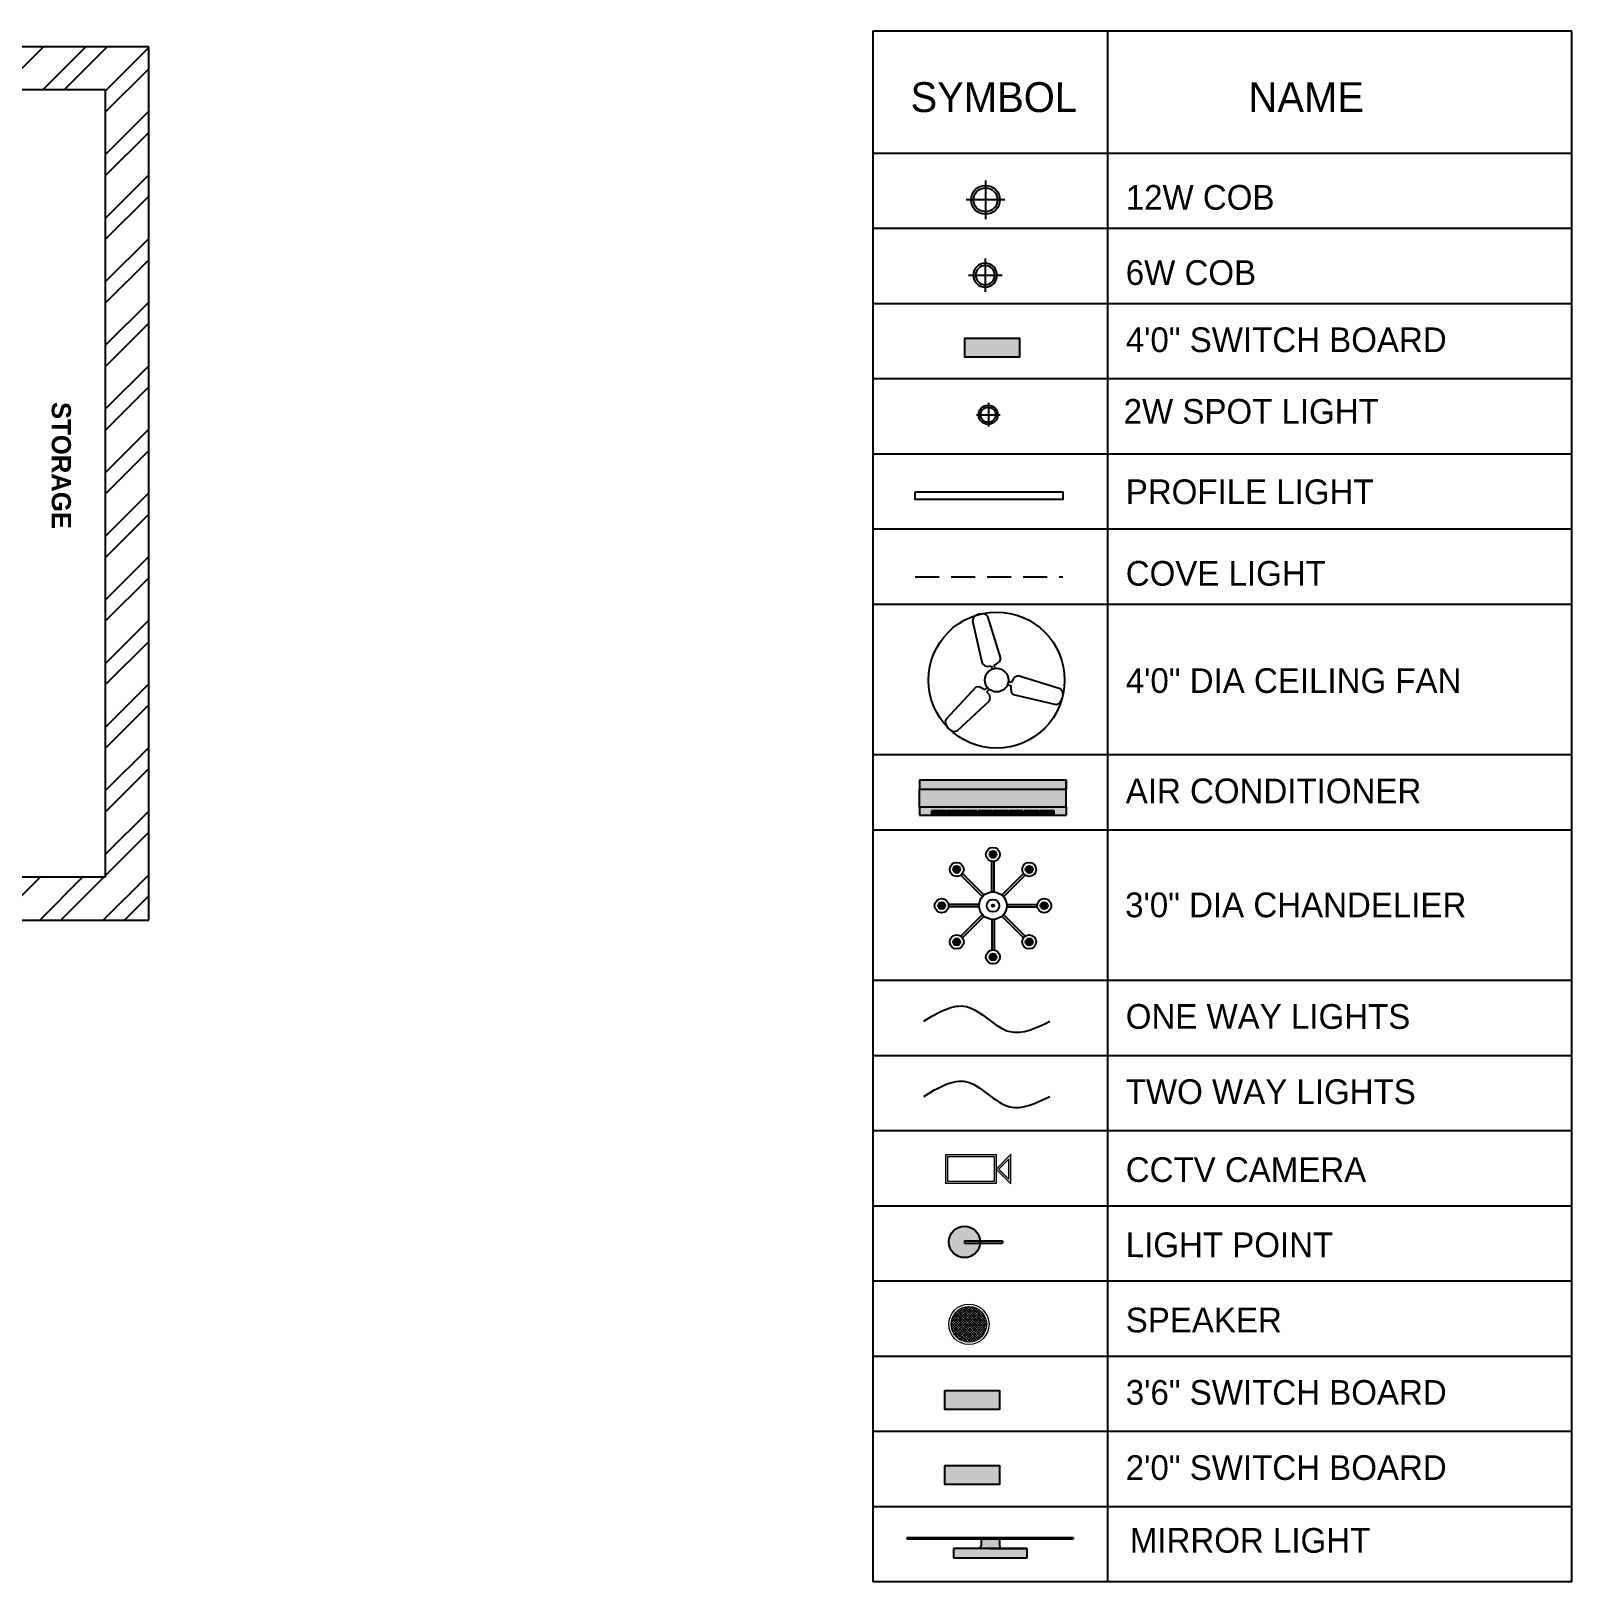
# Model space of a CAD drawing. Header units: inches. Extents: x 9636 to 21597, y -10243 to 557.
# Drawn here: x 13565.6 to 13886.7, y -715.9 to -392.7 of the extents above; entities that cross this region are included whole.
import ezdxf

# ---------------------------------------------------------------- set-up
doc = ezdxf.new("R2010")
doc.units = ezdxf.units.IN
doc.header["$MEASUREMENT"] = 0
doc.linetypes.add('DASHED', pattern=[0.75, 0.5, -0.25])
for name, color, linetype in [('Edges', 7, 'Continuous'), ('IEL-HATCH-002', 7, 'Continuous'), ('THIET-BI', 21, 'Continuous')]:
    doc.layers.add(name, color=color, linetype=linetype)
doc.layers.add('FURNI', color=140, linetype='Continuous', lineweight=18)
doc.layers.add('HATCH', color=251, linetype='Continuous', lineweight=0, transparency=0.75)
doc.styles.add('HEMI', font='stylu.ttf')
doc.styles.add('MtXpl_Stylus_BT', font='')
doc.styles.get('MtXpl_Stylus_BT').set_extended_font_data('Stylus BT', bold=True)

# ---------------------------------------------------------------- blocks, each defined once
blk = doc.blocks.new('shth')
at = {"color": 252, "true_color": 0x939598}
for p, q in [((13590.16, -672.22), (12979.16, -672.22)), ((13590.16, -845.22), (13590.16, -672.22)), ((13581.16, -681.22), (12988.16, -681.22)), ((13581.16, -845.22), (13581.16, -681.22)), ((13415.16, -845.22), (13581.16, -845.22)), ((13590.16, -854.22), (13590.16, -845.22)), ((13030.16, -854.22), (13590.16, -854.22))]:
    blk.add_line(p, q, dxfattribs=at)
at = {"layer": 'IEL-HATCH-002', "color": 252, "linetype": 'Continuous', "true_color": 0x939598, "transparency": 33554687}
for p, q in [((13559.24, -681.22), (13568.24, -672.22)), ((13568.08, -681.22), (13577.08, -672.22)), ((13572.5, -681.22), (13581.5, -672.22)), ((13581.16, -681.39), (13590.16, -672.39)), ((13581.16, -685.81), (13590.16, -676.81)), ((13581.16, -694.65), (13590.16, -685.65)), ((13581.16, -699.07), (13590.16, -690.07)), ((13581.16, -707.91), (13590.16, -698.91)), ((13581.16, -712.33), (13590.16, -703.33)), ((13581.16, -721.17), (13590.16, -712.17)), ((13581.16, -725.59), (13590.16, -716.59)), ((13581.16, -734.43), (13590.16, -725.43)), ((13581.16, -738.84), (13590.16, -729.84)), ((13581.16, -747.68), (13590.16, -738.68)), ((13581.16, -752.1), (13590.16, -743.1)), ((13581.16, -760.94), (13590.16, -751.94)), ((13581.16, -765.36), (13590.16, -756.36)), ((13581.16, -774.2), (13590.16, -765.2)), ((13581.16, -778.62), (13590.16, -769.62)), ((13581.16, -787.46), (13590.16, -778.46)), ((13581.16, -791.88), (13590.16, -782.88)), ((13581.16, -800.72), (13590.16, -791.72)), ((13581.16, -805.14), (13590.16, -796.14)), ((13581.16, -813.98), (13590.16, -804.98)), ((13581.16, -818.39), (13590.16, -809.39)), ((13581.16, -827.23), (13590.16, -818.23)), ((13581.16, -831.65), (13590.16, -822.65)), ((13581.16, -840.49), (13590.16, -831.49)), ((13581.16, -844.91), (13590.16, -835.91)), ((13558.59, -854.22), (13567.59, -845.22)), ((13567.43, -854.22), (13576.43, -845.22)), ((13571.85, -854.22), (13580.85, -845.22)), ((13580.69, -854.22), (13590.16, -844.75)), ((13585.11, -854.22), (13590.16, -849.17))]:
    blk.add_line(p, q, dxfattribs=at)
at = {"color": 252, "true_color": 0x939598, "style": 'MtXpl_Stylus_BT'}
blk.add_text('STORAGE', height=4, rotation=270.0094, dxfattribs=at).set_placement((13569.94, -746.25))
blk = doc.blocks.new('ger')
at = {"color": 5}
for p, q in [((6473.06, -970.68), (6473.07, -978.68)), ((6469.07, -974.68), (6477.07, -974.68))]:
    blk.add_line(p, q, dxfattribs=at)
for radius in [3, 2.5]:
    blk.add_circle((6473.07, -974.68), radius, dxfattribs=at)
blk = doc.blocks.new('rg')
at = {"color": 6}
for p, q in [((6523.86, -972.55), (6523.86, -979.55)), ((6520.36, -976.05), (6527.36, -976.05))]:
    blk.add_line(p, q, dxfattribs=at)
for radius in [2.5, 2]:
    blk.add_circle((6523.86, -976.05), radius, dxfattribs=at)
blk = doc.blocks.new('5ryh')
at = {"layer": 'IEL-HATCH-002', "true_color": 0x139b48, "transparency": 33554687}
h = blk.add_hatch(color=114, dxfattribs=at)
h.dxf.hatch_style = 1
h.paths.add_polyline_path([(6507.8, -1186.94), (6501.8, -1186.94), (6501.8, -1188.94), (6507.8, -1188.94)])
blk.add_lwpolyline([(6507.8, -1188.94), (6507.8, -1186.94), (6501.8, -1186.94), (6501.8, -1188.94)], close=True)
blk = doc.blocks.new('AWEG')
at = {"color": 114, "true_color": 0x139b48}
for p, q in [((4632.04, 707.93), (4632.04, 703.01)), ((4629.57, 705.47), (4634.5, 705.47))]:
    blk.add_line(p, q, dxfattribs=at)
for radius in [2, 1.57]:
    blk.add_circle((4632, 705.47), radius, dxfattribs=at)
blk = doc.blocks.new('A$C1C43440E')
at = {"layer": 'THIET-BI', "color": 18, "true_color": 0x000000}
for p, q in [((143.8, 581.1), (139.5, 564.2)), ((139.5, 564.2), (187.9, 346)), ((152.8, 589.3), (143.8, 581.1)), ((172.3, 598), (152.8, 589.3)), ((191.8, 598.2), (172.3, 598)), ((207, 596.1), (191.8, 598.2)), ((217.6, 585.2), (207, 596.1)), ((283.9, 371.8), (217.6, 585.2)), ((187.9, 346), (202.2, 334.1)), ((202.2, 334.1), (215.2, 331.5)), ((215.2, 331.5), (234.9, 334.1)), ((234.9, 334.1), (240, 316.6)), ((249.5, 338.4), (260.9, 344.5)), ((254.3, 320.4), (249.5, 338.4)), ((260.9, 344.5), (276.4, 355.5)), ((276.4, 355.5), (283.9, 371.8)), ((316.5, 239.3), (334.4, 234.5)), ((338, 249.3), (320.3, 253.6)), ((345.6, 267.6), (338, 249.3)), ((354.4, 277.5), (345.6, 267.6)), ((371.8, 284), (354.4, 277.5)), ((585, 216.8), (371.8, 284)), ((155.8, 226), (4.2, 61.9)), ((173.7, 227.6), (155.8, 226)), ((191, 219.7), (173.7, 227.6)), ((202, 212.9), (191, 219.7)), ((215.1, 226), (202, 212.9)), ((213, 202.4), (225.6, 215.5)), ((225.1, 186.7), (213, 202.4)), ((229.3, 174.1), (225.1, 186.7)), ((226.1, 155.7), (229.3, 174.1)), ((334.4, 234.5), (334, 221.5)), ((334, 221.5), (335.9, 202.6)), ((335.9, 202.6), (346.1, 188)), ((346.1, 188), (564.1, 138.7)), ((597.5, 204.6), (585, 216.8)), ((588.3, 154.5), (597.8, 171.5)), ((600.1, 192.8), (597.5, 204.6)), ((597.8, 171.5), (600.1, 192.8)), ((61.4, 4.7), (226.1, 155.7)), ((564.1, 138.7), (578.9, 142.4)), ((578.9, 142.4), (588.3, 154.5)), ((4.2, 61.9), (0, 47.2)), ((0, 47.2), (5.8, 33)), ((5.8, 33), (15.7, 16.3)), ((15.7, 16.3), (33.1, 3.7)), ((33.1, 3.7), (44.6, 0)), ((44.6, 0), (61.4, 4.7))]:
    blk.add_line(p, q, dxfattribs=at)
blk.add_circle((262, 261.9), 60, dxfattribs=at)
blk = doc.blocks.new('3r')
blk.add_circle((6568.27, -1060.41), 21)
at = {"layer": 'THIET-BI', "xscale": 0.06069589590044594, "yscale": 0.06069589590044594, "zscale": 0.06069589590044594}
blk.add_blockref('A$C1C43440E', (6552.37, -1076.31), dxfattribs=at)
blk = doc.blocks.new('DRYG')
at = {"layer": 'Edges', "color": 18, "true_color": 0x000000}
for p, q in [((8077.83, 1479.53), (8077.83, 1479.56)), ((8077.83, 1479.56), (8078.02, 1479.56)), ((8077.83, 1479.53), (8077.83, 1421.72)), ((8077.83, 1479.53), (8078.02, 1479.53)), ((8078.02, 1479.56), (8078.02, 1479.53)), ((8078.02, 1479.56), (8081.6, 1479.56)), ((8078.02, 1479.53), (8081.6, 1479.53)), ((8088.69, 1479.56), (8081.6, 1479.56)), ((8081.6, 1479.56), (8081.6, 1479.53)), ((8081.6, 1479.53), (8081.6, 1421.72)), ((8088.69, 1479.56), (8091.83, 1479.56)), ((8088.69, 1421.69), (8088.69, 1479.56)), ((8091.83, 1479.56), (8091.83, 1421.69)), ((8090.14, 1474.81), (8090.51, 1474.81)), ((8090.14, 1469.03), (8090.14, 1474.81)), ((8090.51, 1474.81), (8090.51, 1469.03)), ((8090.66, 1474.81), (8091.04, 1474.81)), ((8090.66, 1469.03), (8090.66, 1474.81)), ((8091.04, 1474.81), (8091.04, 1469.03)), ((8091.19, 1474.81), (8091.57, 1474.81)), ((8091.19, 1469.03), (8091.19, 1474.81)), ((8091.57, 1474.81), (8091.57, 1469.03)), ((8090.51, 1469.03), (8090.14, 1469.03)), ((8090.14, 1468.72), (8090.51, 1468.72)), ((8090.14, 1462.95), (8090.14, 1468.72)), ((8090.51, 1468.72), (8090.51, 1462.95)), ((8091.04, 1469.03), (8090.66, 1469.03)), ((8090.66, 1468.72), (8091.04, 1468.72)), ((8090.66, 1462.95), (8090.66, 1468.72)), ((8091.04, 1468.72), (8091.04, 1462.95)), ((8091.57, 1469.03), (8091.19, 1469.03)), ((8091.19, 1468.72), (8091.57, 1468.72)), ((8091.19, 1462.95), (8091.19, 1468.72)), ((8091.57, 1468.72), (8091.57, 1462.95)), ((8090.51, 1462.95), (8090.14, 1462.95)), ((8090.14, 1462.64), (8090.51, 1462.64)), ((8090.14, 1456.86), (8090.14, 1462.64)), ((8090.51, 1462.64), (8090.51, 1456.86)), ((8091.04, 1462.95), (8090.66, 1462.95)), ((8090.66, 1462.64), (8091.04, 1462.64)), ((8090.66, 1456.86), (8090.66, 1462.64)), ((8091.04, 1462.64), (8091.04, 1456.86)), ((8091.57, 1462.95), (8091.19, 1462.95)), ((8091.19, 1462.64), (8091.57, 1462.64)), ((8091.19, 1456.86), (8091.19, 1462.64)), ((8091.57, 1462.64), (8091.57, 1456.86)), ((8090.51, 1456.86), (8090.14, 1456.86)), ((8090.14, 1456.55), (8090.51, 1456.55)), ((8090.14, 1450.78), (8090.14, 1456.55)), ((8090.51, 1456.55), (8090.51, 1450.78)), ((8091.04, 1456.86), (8090.66, 1456.86)), ((8090.66, 1456.55), (8091.04, 1456.55)), ((8090.66, 1450.78), (8090.66, 1456.55)), ((8091.04, 1456.55), (8091.04, 1450.78)), ((8091.57, 1456.86), (8091.19, 1456.86)), ((8091.19, 1456.55), (8091.57, 1456.55)), ((8091.19, 1450.78), (8091.19, 1456.55)), ((8091.57, 1456.55), (8091.57, 1450.78)), ((8090.51, 1450.78), (8090.14, 1450.78)), ((8090.14, 1450.47), (8090.51, 1450.47)), ((8090.14, 1444.69), (8090.14, 1450.47)), ((8090.51, 1450.47), (8090.51, 1444.69)), ((8091.04, 1450.78), (8090.66, 1450.78)), ((8090.66, 1450.47), (8091.04, 1450.47)), ((8090.66, 1444.69), (8090.66, 1450.47)), ((8091.04, 1450.47), (8091.04, 1444.69)), ((8091.57, 1450.78), (8091.19, 1450.78)), ((8091.19, 1450.47), (8091.57, 1450.47)), ((8091.19, 1444.69), (8091.19, 1450.47)), ((8091.57, 1450.47), (8091.57, 1444.69)), ((8090.51, 1444.69), (8090.14, 1444.69)), ((8090.14, 1444.38), (8090.51, 1444.38)), ((8090.14, 1438.61), (8090.14, 1444.38)), ((8090.51, 1444.38), (8090.51, 1438.61)), ((8091.04, 1444.69), (8090.66, 1444.69)), ((8090.66, 1444.38), (8091.04, 1444.38)), ((8090.66, 1438.61), (8090.66, 1444.38)), ((8091.04, 1444.38), (8091.04, 1438.61)), ((8091.57, 1444.69), (8091.19, 1444.69)), ((8091.19, 1444.38), (8091.57, 1444.38)), ((8091.19, 1438.61), (8091.19, 1444.38)), ((8091.57, 1444.38), (8091.57, 1438.61)), ((8090.51, 1438.61), (8090.14, 1438.61)), ((8090.14, 1438.3), (8090.51, 1438.3)), ((8090.14, 1432.53), (8090.14, 1438.3)), ((8090.51, 1438.3), (8090.51, 1432.53)), ((8091.04, 1438.61), (8090.66, 1438.61)), ((8090.66, 1438.3), (8091.04, 1438.3)), ((8090.66, 1432.53), (8090.66, 1438.3)), ((8091.04, 1438.3), (8091.04, 1432.53)), ((8091.57, 1438.61), (8091.19, 1438.61)), ((8091.19, 1438.3), (8091.57, 1438.3)), ((8091.19, 1432.53), (8091.19, 1438.3)), ((8091.57, 1438.3), (8091.57, 1432.53)), ((8090.51, 1432.53), (8090.14, 1432.53)), ((8090.14, 1432.21), (8090.51, 1432.21)), ((8090.14, 1426.44), (8090.14, 1432.21)), ((8090.51, 1432.21), (8090.51, 1426.44)), ((8091.04, 1432.53), (8090.66, 1432.53)), ((8090.66, 1432.21), (8091.04, 1432.21)), ((8090.66, 1426.44), (8090.66, 1432.21)), ((8091.04, 1432.21), (8091.04, 1426.44)), ((8091.57, 1432.53), (8091.19, 1432.53)), ((8091.19, 1432.21), (8091.57, 1432.21)), ((8091.19, 1426.44), (8091.19, 1432.21)), ((8091.57, 1432.21), (8091.57, 1426.44)), ((8090.51, 1426.44), (8090.14, 1426.44)), ((8091.04, 1426.44), (8090.66, 1426.44)), ((8091.57, 1426.44), (8091.19, 1426.44)), ((8077.83, 1421.69), (8077.83, 1421.72)), ((8077.83, 1421.72), (8078.02, 1421.72)), ((8078.02, 1421.69), (8077.83, 1421.69)), ((8078.02, 1421.72), (8078.02, 1421.69)), ((8081.6, 1421.72), (8078.02, 1421.72)), ((8078.02, 1421.69), (8081.6, 1421.69)), ((8081.6, 1421.72), (8081.6, 1421.69)), ((8088.69, 1421.69), (8081.6, 1421.69)), ((8088.69, 1421.69), (8091.83, 1421.69))]:
    blk.add_line(p, q, dxfattribs=at)
at = {"layer": 'FURNI', "color": 18, "true_color": 0x000000}
blk.add_line((8077.83, 1421.69), (8091.83, 1421.69), dxfattribs=at)
blk = doc.blocks.new('E4RG')
at = {"layer": 'IEL-HATCH-002', "transparency": 33554687}
h = blk.add_hatch(color=256, dxfattribs=at)
h.dxf.hatch_style = 1
h.set_gradient(color1=(255, 255, 255), color2=(147, 149, 152), name='CYLINDER')
h.paths.add_polyline_path([(4585.01, 653.22), (4585, 653.22), (4554.41, 653.22), (4554.41, 649.47), (4585.01, 649.47)])
h.paths.add_polyline_path([(4585, 655.12), (4585, 655.21), (4554.42, 655.21), (4554.42, 655.12), (4554.42, 653.22), (4585, 653.22)])
h.paths.add_polyline_path([(4585.01, 649.47), (4554.41, 649.47), (4554.41, 647.81), (4585.01, 647.81)])
h.paths.add_polyline_path([(4556.92, 648.71), (4559.97, 648.71), (4559.97, 648.51), (4556.92, 648.51)], flags=16)
h.paths.add_polyline_path([(4556.92, 648.43), (4559.97, 648.43), (4559.97, 648.23), (4556.92, 648.23)], flags=16)
h.paths.add_polyline_path([(4556.92, 648.15), (4559.97, 648.15), (4559.97, 647.95), (4556.92, 647.95)], flags=16)
h.paths.add_polyline_path([(4560.14, 648.71), (4563.19, 648.71), (4563.19, 648.51), (4560.14, 648.51)], flags=16)
h.paths.add_polyline_path([(4560.14, 648.43), (4563.19, 648.43), (4563.19, 648.23), (4560.14, 648.23)], flags=16)
h.paths.add_polyline_path([(4560.14, 648.15), (4563.19, 648.15), (4563.19, 647.95), (4560.14, 647.95)], flags=16)
h.paths.add_polyline_path([(4563.36, 648.71), (4566.41, 648.71), (4566.41, 648.51), (4563.36, 648.51)], flags=16)
h.paths.add_polyline_path([(4563.36, 648.43), (4566.41, 648.43), (4566.41, 648.23), (4563.36, 648.23)], flags=16)
h.paths.add_polyline_path([(4563.36, 648.15), (4566.41, 648.15), (4566.41, 647.95), (4563.36, 647.95)], flags=16)
h.paths.add_polyline_path([(4566.57, 648.71), (4569.63, 648.71), (4569.63, 648.51), (4566.57, 648.51)], flags=16)
h.paths.add_polyline_path([(4566.57, 648.43), (4569.63, 648.43), (4569.63, 648.23), (4566.57, 648.23)], flags=16)
h.paths.add_polyline_path([(4566.57, 648.15), (4569.63, 648.15), (4569.63, 647.95), (4566.57, 647.95)], flags=16)
h.paths.add_polyline_path([(4569.79, 648.71), (4572.85, 648.71), (4572.85, 648.51), (4569.79, 648.51)], flags=16)
h.paths.add_polyline_path([(4569.79, 648.43), (4572.85, 648.43), (4572.85, 648.23), (4569.79, 648.23)], flags=16)
h.paths.add_polyline_path([(4569.79, 648.15), (4572.85, 648.15), (4572.85, 647.95), (4569.79, 647.95)], flags=16)
h.paths.add_polyline_path([(4573.01, 648.71), (4576.06, 648.71), (4576.06, 648.51), (4573.01, 648.51)], flags=16)
h.paths.add_polyline_path([(4573.01, 648.43), (4576.06, 648.43), (4576.06, 648.23), (4573.01, 648.23)], flags=16)
h.paths.add_polyline_path([(4573.01, 648.15), (4576.06, 648.15), (4576.06, 647.95), (4573.01, 647.95)], flags=16)
h.paths.add_polyline_path([(4576.23, 648.71), (4579.28, 648.71), (4579.28, 648.51), (4576.23, 648.51)], flags=16)
h.paths.add_polyline_path([(4576.23, 648.43), (4579.28, 648.43), (4579.28, 648.23), (4576.23, 648.23)], flags=16)
h.paths.add_polyline_path([(4576.23, 648.15), (4579.28, 648.15), (4579.28, 647.95), (4576.23, 647.95)], flags=16)
h.paths.add_polyline_path([(4579.45, 648.71), (4582.5, 648.71), (4582.5, 648.51), (4579.45, 648.51)], flags=16)
h.paths.add_polyline_path([(4579.45, 648.43), (4582.5, 648.43), (4582.5, 648.23), (4579.45, 648.23)], flags=16)
h.paths.add_polyline_path([(4579.45, 648.15), (4582.5, 648.15), (4582.5, 647.95), (4579.45, 647.95)], flags=16)
at = {"layer": 'FURNI', "color": 18, "true_color": 0x000000, "xscale": -0.5288462308038518, "yscale": 0.5288462308038518, "zscale": 0.5288462308038518, "rotation": 90}
blk.add_blockref('DRYG', (5336.87, 4927.15), dxfattribs=at)
blk = doc.blocks.new('DVB')
at = {"color": 30, "linetype": 'ByBlock', "true_color": 0xf26722}
for p, q in [((4630.08, 638.93), (4625.56, 643.45)), ((4631.71, 639.61), (4631.71, 646)), ((4632.16, 639.61), (4632.16, 646)), ((4633.8, 638.93), (4638.32, 643.45)), ((4629.76, 638.62), (4625.24, 643.14)), ((4634.11, 638.62), (4638.64, 643.14)), ((4629.09, 636.98), (4622.69, 636.98)), ((4634.79, 636.98), (4641.19, 636.98)), ((4629.09, 636.53), (4622.69, 636.53)), ((4629.76, 634.9), (4625.24, 630.38)), ((4630.08, 634.58), (4625.56, 630.06)), ((4631.71, 633.9), (4631.71, 627.51)), ((4632.16, 633.9), (4632.16, 627.51)), ((4633.8, 634.58), (4638.32, 630.06)), ((4634.11, 634.9), (4638.64, 630.38)), ((4634.79, 636.53), (4641.19, 636.53))]:
    blk.add_line(p, q, dxfattribs=at)
for centre, radius in [((4631.94, 647.44), 1.46), ((4631.94, 647.44), 0.745), ((4631.94, 647.44), 0.457), ((4631.94, 647.44), 0.155), ((4624.38, 644.31), 1.46), ((4624.38, 644.31), 0.745), ((4624.38, 644.31), 0.457), ((4624.38, 644.31), 0.155), ((4639.49, 644.31), 1.46), ((4639.49, 644.31), 0.745), ((4639.49, 644.31), 0.457), ((4639.49, 644.31), 0.155), ((4621.25, 636.76), 1.46), ((4621.25, 636.76), 0.745), ((4621.25, 636.76), 0.457), ((4621.25, 636.76), 0.155), ((4631.94, 636.76), 2.86), ((4631.94, 636.76), 1.29), ((4631.94, 636.76), 0.269), ((4642.62, 636.76), 1.46), ((4642.62, 636.76), 0.745), ((4642.62, 636.76), 0.457), ((4642.62, 636.76), 0.155), ((4624.38, 629.2), 1.46), ((4639.49, 629.2), 1.46), ((4624.38, 629.2), 0.745), ((4624.38, 629.2), 0.457), ((4624.38, 629.2), 0.155), ((4631.94, 626.07), 1.46), ((4639.49, 629.2), 0.745), ((4639.49, 629.2), 0.457), ((4639.49, 629.2), 0.155), ((4631.94, 626.07), 0.745), ((4631.94, 626.07), 0.457), ((4631.94, 626.07), 0.155)]:
    blk.add_circle(centre, radius, dxfattribs=at)
blk = doc.blocks.new('rst')
at = {"layer": 'HATCH', "true_color": 0xed1f24, "transparency": 33554687}
h = blk.add_hatch(color=240, dxfattribs=at)
h.dxf.hatch_style = 1
h.paths.add_polyline_path([(9145.23, 1295.53), (9130.09, 1295.53), (9137.67, 1288.17)])
h.paths.add_polyline_path([(9142.77, 1294.53), (9137.67, 1289.56), (9132.56, 1294.53)], flags=16)
h.paths.add_polyline_path([(9145.06, 1288.17), (9130.29, 1288.17), (9130.29, 1262.62), (9145.06, 1262.62)])
h.paths.add_polyline_path([(9144.06, 1287.17), (9144.06, 1263.62), (9131.29, 1263.62), (9131.29, 1287.17)], flags=16)
at = {"layer": 'FURNI', "color": 18, "true_color": 0x000000}
for points in [[(9145.23, 1295.53), (9130.09, 1295.53), (9137.67, 1288.17)], [(9142.77, 1294.53), (9132.56, 1294.53), (9137.67, 1289.56)], [(9130.29, 1288.17), (9145.06, 1288.17), (9145.06, 1262.62), (9130.29, 1262.62)], [(9131.29, 1287.17), (9144.06, 1287.17), (9144.06, 1263.62), (9131.29, 1263.62)]]:
    blk.add_lwpolyline(points, close=True, dxfattribs=at)
blk = doc.blocks.new('HT')
at = {"layer": 'IEL-HATCH-002', "true_color": 0xf7f281, "transparency": 33554687}
h = blk.add_hatch(color=51, dxfattribs=at)
h.dxf.hatch_style = 1
h.paths.add_polyline_path([(4618.55, 566.68, 0.962396), (4625.07, 566.43), (4621.82, 566.43), (4621.82, 566.93), (4625.07, 566.93, 0.962396)])
for p, q in [((4621.82, 566.93), (4629.77, 566.93)), ((4621.82, 566.93), (4621.82, 566.43)), ((4621.82, 566.43), (4629.77, 566.43)), ((4629.77, 566.93), (4629.77, 566.43))]:
    blk.add_line(p, q)
blk.add_circle((4621.82, 566.68), 3.27)
blk = doc.blocks.new('rtshs')
at = {"layer": 'HATCH', "true_color": 0x636466, "transparency": 33554687}
h = blk.add_hatch(dxfattribs=at)
h.set_pattern_fill('ANSI37', color=251, scale=3)
h.paths.add_polyline_path([(8214.91, 1690.34, 1), (8222.31, 1690.34, 1)])
at = {"layer": 'FURNI', "color": 18, "true_color": 0x000000}
for radius in [4.2, 3.7]:
    blk.add_circle((8218.61, 1690.34), radius, dxfattribs=at)
blk = doc.blocks.new('RBZFD')
at = {"layer": 'IEL-HATCH-002', "true_color": 0xed1f24, "transparency": 33554687}
h = blk.add_hatch(color=240, dxfattribs=at)
h.dxf.hatch_style = 1
h.paths.add_polyline_path([(4623.51, 531.85), (4635.02, 531.85), (4635.02, 535.69), (4623.51, 535.69)])
blk.add_lwpolyline([(4623.51, 535.69), (4623.51, 531.85), (4635.02, 531.85), (4635.02, 535.69)], close=True)
blk = doc.blocks.new('WGGG')
at = {"layer": 'IEL-HATCH-002', "transparency": 33554687}
h = blk.add_hatch(color=5, dxfattribs=at)
h.dxf.hatch_style = 1
h.paths.add_polyline_path([(4623.51, 516.19), (4635.02, 516.19), (4635.02, 520.02), (4623.51, 520.02)])
blk.add_lwpolyline([(4623.51, 520.02), (4623.51, 516.19), (4635.02, 516.19), (4635.02, 520.02)], close=True)
blk = doc.blocks.new('3RF')
at = {"layer": 'IEL-HATCH-002', "transparency": 33554687}
h = blk.add_hatch(color=201, dxfattribs=at)
h.dxf.hatch_style = 1
h.paths.add_polyline_path([(4378.59, 779.76), (4360.59, 779.76), (4360.59, 779.56), (4378.59, 779.56)])
at = {"layer": 'IEL-HATCH-002', "true_color": 0xf7f281, "transparency": 33554687}
h = blk.add_hatch(color=51, dxfattribs=at)
h.dxf.hatch_style = 1
h.paths.add_polyline_path([(4373.59, 778.56), (4365.59, 778.56), (4365.59, 777.56), (4373.59, 777.56)])
at = {"layer": 'IEL-HATCH-002', "transparency": 33554687}
h = blk.add_hatch(color=201, dxfattribs=at)
h.dxf.hatch_style = 1
h.paths.add_polyline_path([(4370.59, 779.56), (4368.59, 779.56), (4368.59, 778.94, -0.363464), (4368.28, 778.56), (4370.9, 778.56, -0.350213), (4370.59, 778.92)])
at = {"color": 201}
for p, q in [((4360.59, 779.76), (4378.59, 779.76)), ((4360.59, 779.56), (4360.59, 779.76)), ((4378.59, 779.56), (4360.59, 779.56)), ((4373.59, 778.56), (4365.59, 778.56)), ((4365.59, 778.56), (4365.59, 777.56)), ((4369.59, 778.56), (4373.59, 778.56)), ((4373.59, 777.56), (4373.59, 778.56)), ((4378.59, 779.76), (4378.59, 779.56)), ((4365.59, 777.56), (4373.59, 777.56))]:
    blk.add_line(p, q, dxfattribs=at)
for points in [[(4368.59, 779.56), (4368.59, 778.92, -0.350213), (4368.28, 778.56)], [(4370.59, 779.56), (4370.59, 778.92, 0.350213), (4370.9, 778.56)]]:
    blk.add_lwpolyline(points, format="xyb", dxfattribs=at)

msp = doc.modelspace()

# ---------------------------------------------------------------- linework, layer by layer
for p, q in [((13886.69, -392.73), (13741, -392.73)), ((13741, -392.73), (13741, -715.94)), ((13789.92, -392.73), (13789.92, -715.94)), ((13886.69, -715.94), (13886.69, -392.73)), ((13886.69, -418.23), (13741, -418.23)), ((13886.69, -433.9), (13741, -433.9)), ((13886.69, -449.57), (13741, -449.57)), ((13886.69, -465.24), (13741, -465.24)), ((13886.69, -480.9), (13741, -480.9)), ((13886.69, -496.57), (13741, -496.57)), ((13886.69, -512.24), (13741, -512.24)), ((13886.69, -543.58), (13741, -543.58)), ((13886.69, -559.25), (13741, -559.25)), ((13886.69, -590.59), (13741, -590.59)), ((13886.69, -606.26), (13741, -606.26)), ((13886.69, -621.92), (13741, -621.92)), ((13886.69, -637.59), (13741, -637.59)), ((13886.69, -653.26), (13741, -653.26)), ((13886.69, -668.93), (13741, -668.93)), ((13886.69, -684.6), (13741, -684.6)), ((13886.69, -700.27), (13741, -700.27)), ((13886.69, -715.94), (13741, -715.94))]:
    msp.add_line(p, q)
at = {"color": 5, "linetype": 'DASHED', "ltscale": 10}
msp.add_line((13749.85, -506.46), (13780.64, -506.46), dxfattribs=at)
at = {"color": 2, "true_color": 0xf1eb1f}
msp.add_lwpolyline([(13749.85, -488.76), (13780.64, -488.76), (13780.64, -490.33), (13749.85, -490.33)], close=True, dxfattribs=at)
at = {"color": 114, "true_color": 0x139b48}
msp.add_spline([(13751.62, -599.07), (13760.51, -596.02), (13769.55, -601.24), (13777.93, -599.07)], degree=3, dxfattribs=at)
at = {"color": 1}
msp.add_spline([(13751.62, -614.74), (13760.51, -611.69), (13769.55, -616.9), (13777.93, -614.74)], degree=3, dxfattribs=at)

# ---------------------------------------------------------------- block references
for name, p in [('shth', (0, 276.21)), ('AWEG', (9133.05, -1178.17)), ('E4RG', (9196.3, -1203.97)), ('DVB', (9134.11, -1211.76)), ('HT', (9138.3, -1211.76)), ('RBZFD', (9132.44, -1211.76)), ('WGGG', (9132.44, -1211.76))]:
    msp.add_blockref(name, p)
at = {"rotation": 270}
msp.add_blockref('ger', (14739.17, 6045.16), dxfattribs=at)
at = {"xscale": -1, "rotation": 90}
msp.add_blockref('rg', (12788.39, 6080.25), dxfattribs=at)
at = {"xscale": 1.919315741706669, "yscale": 1.919315741706669, "zscale": 1.919315741706669, "rotation": 180}
msp.add_blockref('5ryh', (26250.64, -2738.75), dxfattribs=at)
for name, p, xscale, yscale, zscale in [('3r', (9332.81, 187.85), 0.6750634209512346, 0.6750634209512346, 0.6750634209512346), ('3RF', (5366.67, -2205.44), 1.922107791218467, 1.922107791218467, 1.922107791218467)]:
    msp.add_blockref(name, p, dxfattribs=dict(xscale=xscale, yscale=yscale, zscale=zscale))
at = {"layer": 'FURNI', "color": 18, "true_color": 0x000000, "xscale": 0.4104251043825756, "yscale": 0.4104251043825756, "zscale": 0.4104251043825756, "rotation": 269.9296607634778}
msp.add_blockref('rst', (13242.63, 3121.09), dxfattribs=at)
at = {"layer": 'FURNI', "color": 18, "true_color": 0x000000, "rotation": 89.99999999999999}
msp.add_blockref('rtshs', (15451.38, -8880.85), dxfattribs=at)

# ---------------------------------------------------------------- texts
at = {"lineweight": 15, "attachment_point": 1, "rotation": 359.9906, "style": 'HEMI'}
for s, insert, char_height, width in [('SYMBOL', (13748.88, -403.39), 6.224, 105.5233), ('NAME', (13819.3, -403.39), 6.224, 105.5233), ('12W COB', (13793.72, -424.82), 5.148, 87.2821), ('6W COB', (13793.72, -440.49), 5.148, 87.2821), ('4\'0" SWITCH BOARD', (13793.72, -454.49), 5.1478, 87.2821), ('2W SPOT LIGHT ', (13793.28, -469.42), 5.1478, 87.2821), ('PROFILE LIGHT', (13793.72, -486.17), 5.1478, 87.2821), ('COVE LIGHT', (13793.72, -503.17), 5.148, 87.2821), ('4\'0" DIA CEILING FAN', (13793.72, -525.51), 5.1478, 87.2821), ('AIR CONDITIONER', (13793.72, -548.5), 5.1478, 87.2821), ('3\'0" DIA CHANDELIER', (13793.59, -572.26), 5.1478, 87.2821), ('ONE WAY LIGHTS', (13793.72, -595.51), 5.1478, 87.2821), ('TWO WAY LIGHTS', (13793.72, -611.18), 5.1478, 87.2821), ('CCTV CAMERA', (13793.72, -627.43), 5.1478, 87.2821), ('LIGHT POINT', (13793.72, -643.1), 5.1478, 87.2821), ('SPEAKER', (13793.72, -658.77), 5.148, 87.2821), ('3\'6" SWITCH BOARD', (13793.72, -673.85), 5.1478, 87.2821), ('2\'0" SWITCH BOARD', (13793.72, -689.52), 5.1478, 87.2821), ('MIRROR LIGHT', (13794.57, -704.69), 5.1478, 87.2821)]:
    msp.add_mtext(s, dxfattribs=dict(at, insert=insert, char_height=char_height, width=width))

doc.saveas('drawing.dxf')
